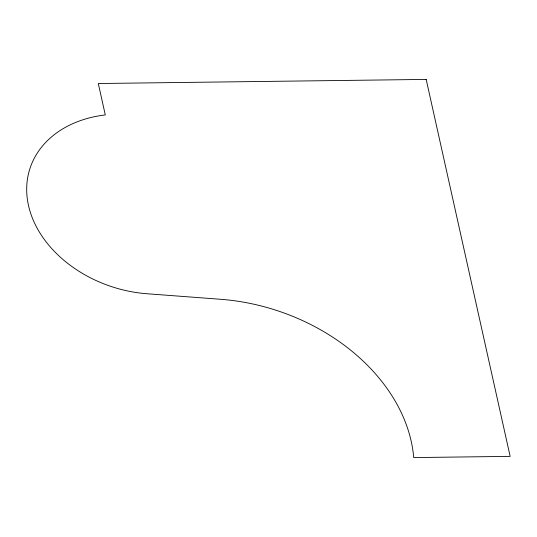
<?xml version="1.0" encoding="UTF-8"?>
<svg xmlns="http://www.w3.org/2000/svg" width="537" height="537" viewBox="0 0 537 537"><rect width="100%" height="100%" fill="white"/><g stroke="black" fill="none" stroke-linecap="round" stroke-linejoin="round"><path stroke-width="0.81" d="M426.177 79.422L98.298 83.517L105.292 114.931A114.75 86.994 18.1 0 0 28.656 206.208A114.75 86.994 18.1 0 0 146.95 293.739L220.546 299.277A184.708 140.029 18.1 0 1 413.718 457.578L510.15 456.369L426.177 79.422"/></g></svg>
